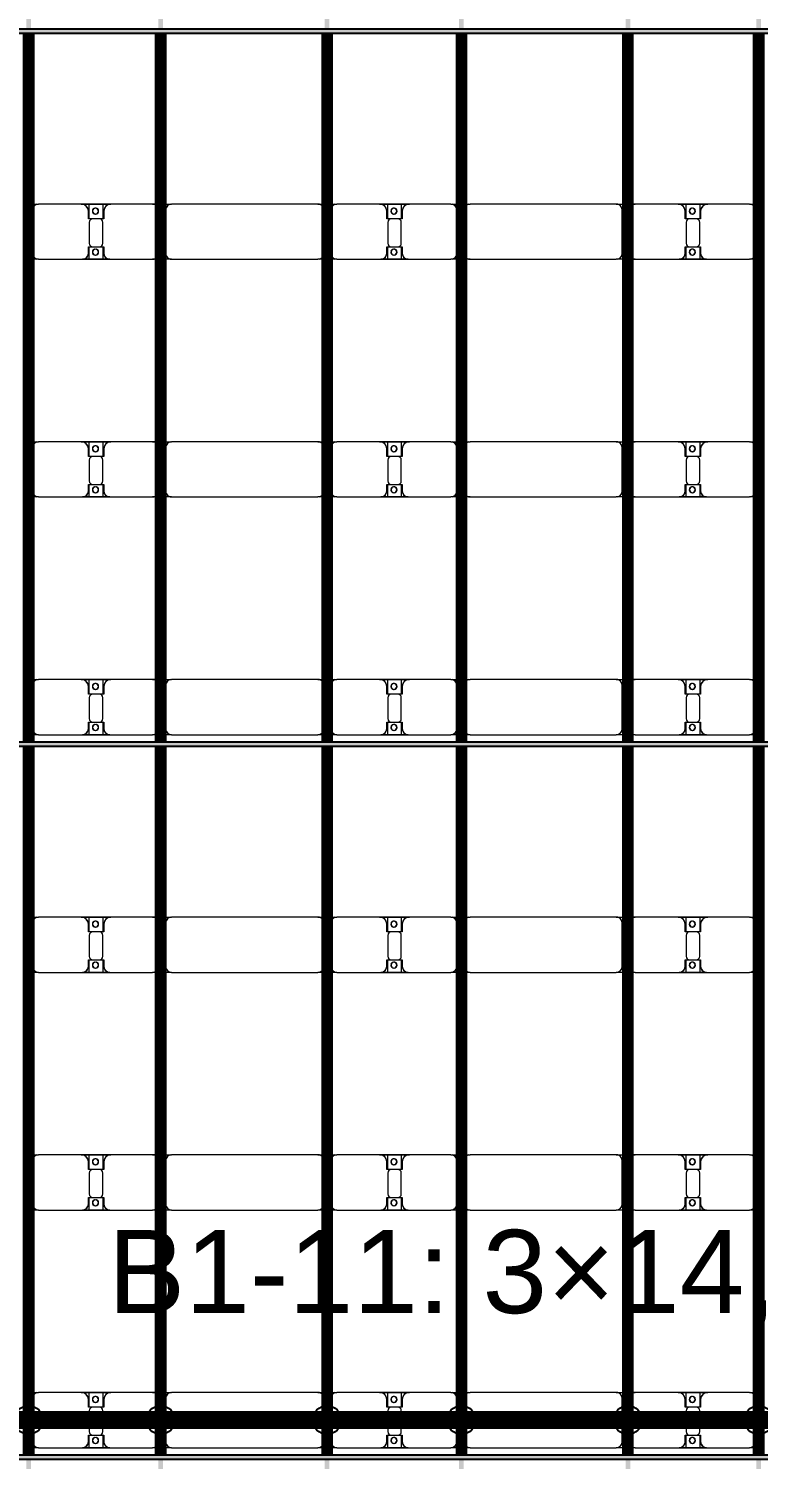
# Model space of a CAD drawing. Header units: millimetres. Extents: x -268744 to 115753, y -96240 to -10461.
# Drawn here: x -97705 to -91568, y -64647 to -52607 of the extents above; entities that cross this region are included whole.
import ezdxf

# ---------------------------------------------------------------- set-up
doc = ezdxf.new("R2010")
doc.units = ezdxf.units.MM
doc.layers.add('A-GENM', color=13, linetype='Continuous', lineweight=9)
doc.layers.add('S-BEAM', color=12, linetype='Continuous', lineweight=9)
doc.layers.add('GC-GHI CHU', color=2, linetype='Continuous')
doc.layers.add('GC-HOP 40x60 GIA CUONG', color=1, linetype='Continuous')
doc.styles.add('GC_VN', font='arial.ttf')

# ---------------------------------------------------------------- blocks, each defined once
blk = doc.blocks.new('Dầm C52 - Hộp 40x60-V24-KHUNG KẾT CẤU BÈ PIN 1')
at = {"layer": 'S-BEAM', "lineweight": 25}
blk.add_hatch(color=4, dxfattribs=at).paths.add_polyline_path([(-145811, -20), (145811, -20), (145811, 20), (-145811, 20)])
at = {"layer": 'S-BEAM', "color": 4, "lineweight": 25}
for p, q in [((-145811, 20), (145811, 20)), ((145811, -20), (-145811, -20))]:
    blk.add_line(p, q, dxfattribs=at)
blk = doc.blocks.new('Dầm C52 - Hộp 40x60-V25-KHUNG KẾT CẤU BÈ PIN 1')
at = {"layer": 'S-BEAM', "lineweight": 25}
blk.add_hatch(color=4, dxfattribs=at).paths.add_polyline_path([(-145426, -20), (145811, -20), (145811, 20), (-145811, 20), (-145811, -20)])
at = {"layer": 'S-BEAM', "color": 4, "lineweight": 25}
for p, q in [((-145811, 20), (145811, 20)), ((145811, -20), (-145811, -20))]:
    blk.add_line(p, q, dxfattribs=at)
blk = doc.blocks.new('Dai phao do pin - DẢI PHAO ĐỠ PIN-V58-KHUNG KẾT CẤU BÈ PIN 1')
at = {"layer": 'A-GENM', "color": 7}
for p, q in [((10748, 242), (10810, 242)), ((10748, 242), (10810, 242)), ((11170, 242), (10810, 242)), ((11170, 242), (11352, 242)), ((11352, 242), (11170, 242)), ((11238, 242), (11420, 242)), ((11238, 116), (11238, 242)), ((11420, 242), (11238, 242)), ((11352, 242), (11352, 116)), ((11770, 242), (11420, 242)), ((11770, 242), (11818, 242)), ((11770, 242), (11818, 242)), ((11858, 242), (11930, 242)), ((11858, 242), (11930, 242)), ((13160, 242), (11930, 242)), ((13160, 242), (13218, 242)), ((13160, 242), (13218, 242)), ((13258, 242), (13320, 242)), ((13258, 242), (13320, 242)), ((13680, 242), (13320, 242)), ((13680, 242), (13862, 242)), ((13862, 242), (13680, 242)), ((13748, 242), (13930, 242)), ((13748, 116), (13748, 242)), ((13930, 242), (13748, 242)), ((13862, 242), (13862, 116)), ((14280, 242), (13930, 242)), ((14280, 242), (14348, 242)), ((14280, 242), (14348, 242)), ((14388, 242), (14440, 242)), ((14388, 242), (14440, 242)), ((15670, 242), (14440, 242)), ((15670, 242), (15748, 242)), ((15670, 242), (15748, 242)), ((15788, 242), (15830, 242)), ((15788, 242), (15830, 242)), ((16190, 242), (15830, 242)), ((16190, 242), (16372, 242)), ((16372, 242), (16190, 242)), ((16258, 242), (16440, 242)), ((16258, 116), (16258, 242)), ((16440, 242), (16258, 242)), ((16372, 242), (16372, 116)), ((16790, 242), (16440, 242)), ((16790, 242), (16848, 242)), ((16790, 242), (16848, 242)), ((10760, 192), (10760, -173)), ((11230, 118), (11230, 182)), ((11360, 182), (11360, 118)), ((11880, 192), (11880, -173)), ((13210, -173), (13210, 192)), ((13270, 192), (13270, -173)), ((13740, 118), (13740, 182)), ((13870, 182), (13870, 118)), ((14330, -173), (14330, 192)), ((14390, 192), (14390, -173)), ((15720, -173), (15720, 192)), ((16250, 118), (16250, 182)), ((16380, 182), (16380, 118)), ((16840, -173), (16840, 192)), ((11322, 118), (11230, 118)), ((11238, 88), (11238, -88)), ((11360, 118), (11268, 118)), ((11352, -88), (11352, 88)), ((13832, 118), (13740, 118)), ((13748, 88), (13748, -88)), ((13870, 118), (13778, 118)), ((13862, -88), (13862, 88)), ((16342, 118), (16250, 118)), ((16258, 88), (16258, -88)), ((16380, 118), (16288, 118)), ((16372, -88), (16372, 88)), ((11230, -173), (11230, -118)), ((11230, -118), (11322, -118)), ((11238, -223), (11238, -116)), ((11268, -118), (11360, -118)), ((11352, -116), (11352, -223)), ((11360, -118), (11360, -173)), ((13740, -173), (13740, -118)), ((13740, -118), (13832, -118)), ((13748, -223), (13748, -116)), ((13778, -118), (13870, -118)), ((13862, -116), (13862, -223)), ((13870, -118), (13870, -173)), ((16250, -173), (16250, -118)), ((16250, -118), (16342, -118)), ((16258, -223), (16258, -116)), ((16288, -118), (16380, -118)), ((16372, -116), (16372, -223)), ((16380, -118), (16380, -173)), ((10810, -223), (10748, -223)), ((10810, -223), (10748, -223)), ((10810, -223), (11180, -223)), ((11352, -223), (11180, -223)), ((11180, -223), (11352, -223)), ((11410, -223), (11238, -223)), ((11238, -223), (11410, -223)), ((11410, -223), (11770, -223)), ((11818, -223), (11770, -223)), ((11818, -223), (11770, -223)), ((11930, -223), (11858, -223)), ((11930, -223), (11858, -223)), ((11930, -223), (13160, -223)), ((13218, -223), (13160, -223)), ((13218, -223), (13160, -223)), ((13320, -223), (13258, -223)), ((13320, -223), (13258, -223)), ((13320, -223), (13690, -223)), ((13862, -223), (13690, -223)), ((13690, -223), (13862, -223)), ((13920, -223), (13748, -223)), ((13748, -223), (13920, -223)), ((13920, -223), (14280, -223)), ((14348, -223), (14280, -223)), ((14348, -223), (14280, -223)), ((14440, -223), (14388, -223)), ((14440, -223), (14388, -223)), ((14440, -223), (15670, -223)), ((15748, -223), (15670, -223)), ((15748, -223), (15670, -223)), ((15830, -223), (15788, -223)), ((15830, -223), (15788, -223)), ((15830, -223), (16200, -223)), ((16372, -223), (16200, -223)), ((16200, -223), (16372, -223)), ((16430, -223), (16258, -223)), ((16258, -223), (16430, -223)), ((16430, -223), (16790, -223)), ((16848, -223), (16790, -223)), ((16848, -223), (16790, -223))]:
    blk.add_line(p, q, dxfattribs=at)
for centre, radius, start, end in [((10810, 192), 50, 90, 180), ((11170, 182), 60, 360, 90), ((11420, 182), 60, 90, 180), ((11770, 192), 50, 30, 90), ((11930, 192), 50, 90, 180), ((13160, 192), 50, 360, 90), ((13160, 192), 50, 60, 90), ((13320, 192), 50, 90, 180), ((13680, 182), 60, 360, 90), ((13930, 182), 60, 90, 180), ((14280, 192), 50, 360, 90), ((14440, 192), 50, 90, 180), ((15670, 192), 50, 360, 90), ((15670, 192), 50, 60, 90), ((15830, 192), 50, 90, 150), ((16190, 182), 60, 0, 90), ((16440, 182), 60, 90, 180), ((16790, 192), 50, 0, 90), ((10810, 192), 50, 105, 180), ((11170, 182), 60, 360, 60), ((11289, 183), 25, 360, 180), ((11289, 183), 25, 360, 165), ((11289, 183), 25, 180, 0), ((11291, 183), 25, 360, 180), ((11291, 183), 25, 90, 180), ((11291, 183), 25, 180, 0), ((11291, 183), 25, 180, 300), ((11289, 183), 25, 210, 0), ((11291, 183), 25, 15, 75), ((11291, 183), 25, 330, 345), ((11420, 182), 60, 120, 180), ((11770, 192), 50, 30, 75), ((11930, 192), 50, 150, 180), ((11930, 192), 50, 105, 135), ((13160, 192), 50, 15, 30), ((13320, 192), 50, 105, 180), ((13680, 182), 60, 360, 60), ((13799, 183), 25, 0, 180), ((13799, 183), 25, 360, 165), ((13799, 183), 25, 180, 0), ((13801, 183), 25, 0, 180), ((13801, 183), 25, 90, 180), ((13801, 183), 25, 180, 0), ((13801, 183), 25, 180, 300), ((13799, 183), 25, 210, 360), ((13801, 183), 25, 15, 75), ((13801, 183), 25, 330, 345), ((13930, 182), 60, 120, 180), ((14280, 192), 50, 360, 75), ((14440, 192), 50, 150, 180), ((14440, 192), 50, 105, 135), ((15670, 192), 50, 15, 30), ((15830, 192), 50, 105, 150), ((16190, 182), 60, 0, 60), ((16309, 183), 25, 0, 180), ((16309, 183), 25, 360, 165), ((16309, 183), 25, 180, 0), ((16311, 183), 25, 0, 180), ((16311, 183), 25, 90, 180), ((16311, 183), 25, 180, 360), ((16311, 183), 25, 180, 300), ((16309, 183), 25, 210, 0), ((16311, 183), 25, 15, 75), ((16311, 183), 25, 330, 345), ((16440, 182), 60, 120, 180), ((16790, 192), 50, 0, 75), ((11268, 88), 30, 90, 180), ((11322, 88), 30, 0, 90), ((13778, 88), 30, 90, 180), ((13832, 88), 30, 360, 90), ((16288, 88), 30, 90, 180), ((16342, 88), 30, 0, 90), ((11268, -88), 30, 180, 270), ((11322, -88), 30, 270, 0), ((13778, -88), 30, 180, 270), ((13832, -88), 30, 270, 0), ((16288, -88), 30, 180, 270), ((16342, -88), 30, 270, 0), ((10810, -173), 50, 180, 270), ((10810, -173), 50, 180, 255), ((11180, -173), 50, 270, 0), ((11180, -173), 50, 285, 0), ((11289, -162), 25, 0, 180), ((11289, -162), 25, 105, 165), ((11289, -162), 25, 180, 0), ((11289, -162), 25, 195, 0), ((11291, -162), 25, 0, 180), ((11291, -162), 25, 105, 180), ((11291, -162), 25, 180, 0), ((11291, -162), 25, 180, 270), ((11289, -162), 25, 360, 75), ((11291, -162), 25, 15, 75), ((11291, -162), 25, 285, 345), ((11410, -173), 50, 180, 270), ((11410, -173), 50, 180, 255), ((11770, -173), 50, 270, 330), ((11770, -173), 50, 285, 330), ((11930, -173), 50, 180, 270), ((11930, -173), 50, 180, 210), ((11930, -173), 50, 240, 270), ((13160, -173), 50, 270, 0), ((13160, -173), 50, 285, 300), ((13160, -173), 50, 330, 0), ((13320, -173), 50, 180, 270), ((13320, -173), 50, 180, 255), ((13690, -173), 50, 270, 360), ((13690, -173), 50, 285, 360), ((13799, -162), 25, 0, 180), ((13799, -162), 25, 105, 165), ((13799, -162), 25, 180, 0), ((13799, -162), 25, 195, 0), ((13801, -162), 25, 0, 180), ((13801, -162), 25, 105, 180), ((13801, -162), 25, 180, 0), ((13801, -162), 25, 180, 270), ((13799, -162), 25, 0, 75), ((13801, -162), 25, 15, 75), ((13801, -162), 25, 285, 345), ((13920, -173), 50, 180, 270), ((13920, -173), 50, 180, 255), ((14280, -173), 50, 270, 0), ((14280, -173), 50, 285, 0), ((14440, -173), 50, 180, 270), ((14440, -173), 50, 180, 210), ((14440, -173), 50, 240, 270), ((15670, -173), 50, 270, 0), ((15670, -173), 50, 285, 300), ((15670, -173), 50, 330, 0), ((15830, -173), 50, 210, 270), ((15830, -173), 50, 210, 255), ((16200, -173), 50, 270, 360), ((16200, -173), 50, 285, 360), ((16309, -162), 25, 360, 180), ((16309, -162), 25, 105, 165), ((16309, -162), 25, 180, 360), ((16309, -162), 25, 195, 360), ((16311, -162), 25, 0, 180), ((16311, -162), 25, 105, 180), ((16311, -162), 25, 180, 0), ((16311, -162), 25, 180, 270), ((16309, -162), 25, 0, 75), ((16311, -162), 25, 15, 75), ((16311, -162), 25, 285, 345), ((16430, -173), 50, 180, 270), ((16430, -173), 50, 180, 255), ((16790, -173), 50, 270, 360), ((16790, -173), 50, 285, 360)]:
    blk.add_arc(centre, radius, start, end, dxfattribs=at)
blk = doc.blocks.new('Dai phao do pin - DẢI PHAO ĐỠ PIN-V59-KHUNG KẾT CẤU BÈ PIN 1')
at = {"layer": 'A-GENM', "color": 7}
for p, q in [((10748, 242), (10810, 242)), ((10748, 242), (10810, 242)), ((11170, 242), (10810, 242)), ((11170, 242), (11352, 242)), ((11352, 242), (11170, 242)), ((11238, 242), (11420, 242)), ((11238, 116), (11238, 242)), ((11420, 242), (11238, 242)), ((11352, 242), (11352, 116)), ((11770, 242), (11420, 242)), ((11770, 242), (11818, 242)), ((11770, 242), (11818, 242)), ((11858, 242), (11930, 242)), ((11858, 242), (11930, 242)), ((13160, 242), (11930, 242)), ((13160, 242), (13218, 242)), ((13160, 242), (13218, 242)), ((13258, 242), (13320, 242)), ((13258, 242), (13320, 242)), ((13680, 242), (13320, 242)), ((13680, 242), (13862, 242)), ((13862, 242), (13680, 242)), ((13748, 242), (13930, 242)), ((13748, 116), (13748, 242)), ((13930, 242), (13748, 242)), ((13862, 242), (13862, 116)), ((14280, 242), (13930, 242)), ((14280, 242), (14348, 242)), ((14280, 242), (14348, 242)), ((14388, 242), (14440, 242)), ((14388, 242), (14440, 242)), ((15670, 242), (14440, 242)), ((15670, 242), (15748, 242)), ((15670, 242), (15748, 242)), ((15788, 242), (15830, 242)), ((15788, 242), (15830, 242)), ((16190, 242), (15830, 242)), ((16190, 242), (16372, 242)), ((16372, 242), (16190, 242)), ((16258, 242), (16440, 242)), ((16258, 116), (16258, 242)), ((16440, 242), (16258, 242)), ((16372, 242), (16372, 116)), ((16790, 242), (16440, 242)), ((16790, 242), (16848, 242)), ((16790, 242), (16848, 242)), ((10760, 192), (10760, -173)), ((11230, 118), (11230, 182)), ((11360, 182), (11360, 118)), ((11880, 192), (11880, -173)), ((13210, -173), (13210, 192)), ((13270, 192), (13270, -173)), ((13740, 118), (13740, 182)), ((13870, 182), (13870, 118)), ((14330, -173), (14330, 192)), ((14390, 192), (14390, -173)), ((15720, -173), (15720, 192)), ((16250, 118), (16250, 182)), ((16380, 182), (16380, 118)), ((16840, -173), (16840, 192)), ((11322, 118), (11230, 118)), ((11238, 88), (11238, -88)), ((11360, 118), (11268, 118)), ((11352, -88), (11352, 88)), ((13832, 118), (13740, 118)), ((13748, 88), (13748, -88)), ((13870, 118), (13778, 118)), ((13862, -88), (13862, 88)), ((16342, 118), (16250, 118)), ((16258, 88), (16258, -88)), ((16380, 118), (16288, 118)), ((16372, -88), (16372, 88)), ((11230, -173), (11230, -118)), ((11230, -118), (11322, -118)), ((11238, -223), (11238, -116)), ((11268, -118), (11360, -118)), ((11352, -116), (11352, -223)), ((11360, -118), (11360, -173)), ((13740, -173), (13740, -118)), ((13740, -118), (13832, -118)), ((13748, -223), (13748, -116)), ((13778, -118), (13870, -118)), ((13862, -116), (13862, -223)), ((13870, -118), (13870, -173)), ((16250, -173), (16250, -118)), ((16250, -118), (16342, -118)), ((16258, -223), (16258, -116)), ((16288, -118), (16380, -118)), ((16372, -116), (16372, -223)), ((16380, -118), (16380, -173)), ((10810, -223), (10748, -223)), ((10810, -223), (10748, -223)), ((10810, -223), (11180, -223)), ((11352, -223), (11180, -223)), ((11180, -223), (11352, -223)), ((11410, -223), (11238, -223)), ((11238, -223), (11410, -223)), ((11410, -223), (11770, -223)), ((11818, -223), (11770, -223)), ((11818, -223), (11770, -223)), ((11930, -223), (11858, -223)), ((11930, -223), (11858, -223)), ((11930, -223), (13160, -223)), ((13218, -223), (13160, -223)), ((13218, -223), (13160, -223)), ((13320, -223), (13258, -223)), ((13320, -223), (13258, -223)), ((13320, -223), (13690, -223)), ((13862, -223), (13690, -223)), ((13690, -223), (13862, -223)), ((13920, -223), (13748, -223)), ((13748, -223), (13920, -223)), ((13920, -223), (14280, -223)), ((14348, -223), (14280, -223)), ((14348, -223), (14280, -223)), ((14440, -223), (14388, -223)), ((14440, -223), (14388, -223)), ((14440, -223), (15670, -223)), ((15748, -223), (15670, -223)), ((15748, -223), (15670, -223)), ((15830, -223), (15788, -223)), ((15830, -223), (15788, -223)), ((15830, -223), (16200, -223)), ((16372, -223), (16200, -223)), ((16200, -223), (16372, -223)), ((16430, -223), (16258, -223)), ((16258, -223), (16430, -223)), ((16430, -223), (16790, -223)), ((16848, -223), (16790, -223)), ((16848, -223), (16790, -223))]:
    blk.add_line(p, q, dxfattribs=at)
for centre, radius, start, end in [((10810, 192), 50, 90, 180), ((11170, 182), 60, 360, 90), ((11420, 182), 60, 90, 180), ((11770, 192), 50, 30, 90), ((11930, 192), 50, 90, 180), ((13160, 192), 50, 360, 90), ((13160, 192), 50, 60, 90), ((13320, 192), 50, 90, 180), ((13680, 182), 60, 360, 90), ((13930, 182), 60, 90, 180), ((14280, 192), 50, 360, 90), ((14440, 192), 50, 90, 180), ((15670, 192), 50, 360, 90), ((15670, 192), 50, 60, 90), ((15830, 192), 50, 90, 150), ((16190, 182), 60, 0, 90), ((16440, 182), 60, 90, 180), ((16790, 192), 50, 0, 90), ((10810, 192), 50, 105, 180), ((11170, 182), 60, 360, 60), ((11289, 183), 25, 360, 180), ((11289, 183), 25, 360, 165), ((11289, 183), 25, 180, 0), ((11291, 183), 25, 360, 180), ((11291, 183), 25, 90, 180), ((11291, 183), 25, 180, 0), ((11291, 183), 25, 180, 300), ((11289, 183), 25, 210, 0), ((11291, 183), 25, 15, 75), ((11291, 183), 25, 330, 345), ((11420, 182), 60, 120, 180), ((11770, 192), 50, 30, 75), ((11930, 192), 50, 150, 180), ((11930, 192), 50, 105, 135), ((13160, 192), 50, 15, 30), ((13320, 192), 50, 105, 180), ((13680, 182), 60, 360, 60), ((13799, 183), 25, 0, 180), ((13799, 183), 25, 360, 165), ((13799, 183), 25, 180, 0), ((13801, 183), 25, 0, 180), ((13801, 183), 25, 90, 180), ((13801, 183), 25, 180, 0), ((13801, 183), 25, 180, 300), ((13799, 183), 25, 210, 360), ((13801, 183), 25, 15, 75), ((13801, 183), 25, 330, 345), ((13930, 182), 60, 120, 180), ((14280, 192), 50, 360, 75), ((14440, 192), 50, 150, 180), ((14440, 192), 50, 105, 135), ((15670, 192), 50, 15, 30), ((15830, 192), 50, 105, 150), ((16190, 182), 60, 0, 60), ((16309, 183), 25, 0, 180), ((16309, 183), 25, 360, 165), ((16309, 183), 25, 180, 0), ((16311, 183), 25, 0, 180), ((16311, 183), 25, 90, 180), ((16311, 183), 25, 180, 360), ((16311, 183), 25, 180, 300), ((16309, 183), 25, 210, 0), ((16311, 183), 25, 15, 75), ((16311, 183), 25, 330, 345), ((16440, 182), 60, 120, 180), ((16790, 192), 50, 0, 75), ((11268, 88), 30, 90, 180), ((11322, 88), 30, 0, 90), ((13778, 88), 30, 90, 180), ((13832, 88), 30, 360, 90), ((16288, 88), 30, 90, 180), ((16342, 88), 30, 0, 90), ((11268, -88), 30, 180, 270), ((11322, -88), 30, 270, 0), ((13778, -88), 30, 180, 270), ((13832, -88), 30, 270, 0), ((16288, -88), 30, 180, 270), ((16342, -88), 30, 270, 0), ((10810, -173), 50, 180, 270), ((10810, -173), 50, 180, 255), ((11180, -173), 50, 270, 0), ((11180, -173), 50, 285, 0), ((11289, -162), 25, 0, 180), ((11289, -162), 25, 105, 165), ((11289, -162), 25, 180, 0), ((11289, -162), 25, 195.7285, 0), ((11291, -162), 25, 0, 180), ((11291, -162), 25, 105, 180), ((11291, -162), 25, 180, 0), ((11291, -162), 25, 180, 270), ((11289, -162), 25, 360, 75), ((11291, -162), 25, 15, 75), ((11291, -162), 25, 285, 345), ((11410, -173), 50, 180, 270), ((11410, -173), 50, 180, 255), ((11770, -173), 50, 270, 330), ((11770, -173), 50, 285, 330), ((11930, -173), 50, 180, 270), ((11930, -173), 50, 180, 210), ((11930, -173), 50, 240, 270), ((13160, -173), 50, 270, 0), ((13160, -173), 50, 285, 300), ((13160, -173), 50, 330, 0), ((13320, -173), 50, 180, 270), ((13320, -173), 50, 180, 255), ((13690, -173), 50, 270, 360), ((13690, -173), 50, 285, 360), ((13799, -162), 25, 0, 180), ((13799, -162), 25, 105, 165), ((13799, -162), 25, 180, 0), ((13799, -162), 25, 195.7285, 0), ((13801, -162), 25, 0, 180), ((13801, -162), 25, 105, 180), ((13801, -162), 25, 180, 0), ((13801, -162), 25, 180, 270), ((13799, -162), 25, 0, 75), ((13801, -162), 25, 15, 75), ((13801, -162), 25, 285, 345), ((13920, -173), 50, 180, 270), ((13920, -173), 50, 180, 255), ((14280, -173), 50, 270, 0), ((14280, -173), 50, 285, 0), ((14440, -173), 50, 180, 270), ((14440, -173), 50, 180, 210), ((14440, -173), 50, 240, 270), ((15670, -173), 50, 270, 0), ((15670, -173), 50, 285, 300), ((15670, -173), 50, 330, 0), ((15830, -173), 50, 210, 270), ((15830, -173), 50, 210, 255), ((16200, -173), 50, 270, 360), ((16200, -173), 50, 285, 360), ((16309, -162), 25, 360, 180), ((16309, -162), 25, 105, 165), ((16309, -162), 25, 180, 360), ((16309, -162), 25, 195.7285, 360), ((16311, -162), 25, 0, 180), ((16311, -162), 25, 105, 180), ((16311, -162), 25, 180, 0), ((16311, -162), 25, 180, 270), ((16309, -162), 25, 0, 75), ((16311, -162), 25, 15, 75), ((16311, -162), 25, 285, 345), ((16430, -173), 50, 180, 270), ((16430, -173), 50, 180, 255), ((16790, -173), 50, 270, 360), ((16790, -173), 50, 285, 360)]:
    blk.add_arc(centre, radius, start, end, dxfattribs=at)
blk = doc.blocks.new('Dai phao do pin - DẢI PHAO ĐỠ PIN-V60-KHUNG KẾT CẤU BÈ PIN 1')
at = {"layer": 'A-GENM', "color": 7}
for p, q in [((10748, 242), (10810, 242)), ((10748, 242), (10810, 242)), ((11170, 242), (10810, 242)), ((11170, 242), (11352, 242)), ((11352, 242), (11170, 242)), ((11238, 242), (11420, 242)), ((11238, 116), (11238, 242)), ((11420, 242), (11238, 242)), ((11352, 242), (11352, 116)), ((11770, 242), (11420, 242)), ((11770, 242), (11818, 242)), ((11770, 242), (11818, 242)), ((11858, 242), (11930, 242)), ((11858, 242), (11930, 242)), ((13160, 242), (11930, 242)), ((13160, 242), (13218, 242)), ((13160, 242), (13218, 242)), ((13258, 242), (13320, 242)), ((13258, 242), (13320, 242)), ((13680, 242), (13320, 242)), ((13680, 242), (13862, 242)), ((13862, 242), (13680, 242)), ((13748, 242), (13930, 242)), ((13748, 116), (13748, 242)), ((13930, 242), (13748, 242)), ((13862, 242), (13862, 116)), ((14280, 242), (13930, 242)), ((14280, 242), (14348, 242)), ((14280, 242), (14348, 242)), ((14388, 242), (14440, 242)), ((14388, 242), (14440, 242)), ((15670, 242), (14440, 242)), ((15670, 242), (15748, 242)), ((15670, 242), (15748, 242)), ((15788, 242), (15830, 242)), ((15788, 242), (15830, 242)), ((16190, 242), (15830, 242)), ((16190, 242), (16372, 242)), ((16372, 242), (16190, 242)), ((16258, 242), (16440, 242)), ((16258, 116), (16258, 242)), ((16440, 242), (16258, 242)), ((16372, 242), (16372, 116)), ((16790, 242), (16440, 242)), ((16790, 242), (16848, 242)), ((16790, 242), (16848, 242)), ((10760, 192), (10760, -173)), ((11230, 118), (11230, 182)), ((11360, 182), (11360, 118)), ((11880, 192), (11880, -173)), ((13210, -173), (13210, 192)), ((13270, 192), (13270, -173)), ((13740, 118), (13740, 182)), ((13870, 182), (13870, 118)), ((14330, -173), (14330, 192)), ((14390, 192), (14390, -173)), ((15720, -173), (15720, 192)), ((16250, 118), (16250, 182)), ((16380, 182), (16380, 118)), ((16840, -173), (16840, 192)), ((11322, 118), (11230, 118)), ((11238, 88), (11238, -88)), ((11360, 118), (11268, 118)), ((11352, -88), (11352, 88)), ((13832, 118), (13740, 118)), ((13748, 88), (13748, -88)), ((13870, 118), (13778, 118)), ((13862, -88), (13862, 88)), ((16342, 118), (16250, 118)), ((16258, 88), (16258, -88)), ((16380, 118), (16288, 118)), ((16372, -88), (16372, 88)), ((11230, -173), (11230, -118)), ((11230, -118), (11322, -118)), ((11238, -223), (11238, -116)), ((11268, -118), (11360, -118)), ((11352, -116), (11352, -223)), ((11360, -118), (11360, -173)), ((13740, -173), (13740, -118)), ((13740, -118), (13832, -118)), ((13748, -223), (13748, -116)), ((13778, -118), (13870, -118)), ((13862, -116), (13862, -223)), ((13870, -118), (13870, -173)), ((16250, -173), (16250, -118)), ((16250, -118), (16342, -118)), ((16258, -223), (16258, -116)), ((16288, -118), (16380, -118)), ((16372, -116), (16372, -223)), ((16380, -118), (16380, -173)), ((10810, -223), (10748, -223)), ((10810, -223), (10748, -223)), ((10810, -223), (11180, -223)), ((11352, -223), (11180, -223)), ((11180, -223), (11352, -223)), ((11410, -223), (11238, -223)), ((11238, -223), (11410, -223)), ((11410, -223), (11770, -223)), ((11818, -223), (11770, -223)), ((11818, -223), (11770, -223)), ((11930, -223), (11858, -223)), ((11930, -223), (11858, -223)), ((11930, -223), (13160, -223)), ((13218, -223), (13160, -223)), ((13218, -223), (13160, -223)), ((13320, -223), (13258, -223)), ((13320, -223), (13258, -223)), ((13320, -223), (13690, -223)), ((13862, -223), (13690, -223)), ((13690, -223), (13862, -223)), ((13920, -223), (13748, -223)), ((13748, -223), (13920, -223)), ((13920, -223), (14280, -223)), ((14348, -223), (14280, -223)), ((14348, -223), (14280, -223)), ((14440, -223), (14388, -223)), ((14440, -223), (14388, -223)), ((14440, -223), (15670, -223)), ((15748, -223), (15670, -223)), ((15748, -223), (15670, -223)), ((15830, -223), (15788, -223)), ((15830, -223), (15788, -223)), ((15830, -223), (16200, -223)), ((16372, -223), (16200, -223)), ((16200, -223), (16372, -223)), ((16430, -223), (16258, -223)), ((16258, -223), (16430, -223)), ((16430, -223), (16790, -223)), ((16848, -223), (16790, -223)), ((16848, -223), (16790, -223))]:
    blk.add_line(p, q, dxfattribs=at)
for centre, radius, start, end in [((10810, 192), 50, 90, 180), ((11170, 182), 60, 360, 90), ((11420, 182), 60, 90, 180), ((11770, 192), 50, 30, 90), ((11930, 192), 50, 90, 180), ((13160, 192), 50, 360, 90), ((13160, 192), 50, 60, 90), ((13320, 192), 50, 90, 180), ((13680, 182), 60, 360, 90), ((13930, 182), 60, 90, 180), ((14280, 192), 50, 360, 90), ((14440, 192), 50, 90, 180), ((15670, 192), 50, 360, 90), ((15670, 192), 50, 60, 90), ((15830, 192), 50, 90, 150), ((16190, 182), 60, 0, 90), ((16440, 182), 60, 90, 180), ((16790, 192), 50, 0, 90), ((10810, 192), 50, 105, 180), ((11170, 182), 60, 360, 60), ((11289, 183), 25, 360, 180), ((11289, 183), 25, 360, 165), ((11289, 183), 25, 180, 0), ((11291, 183), 25, 360, 180), ((11291, 183), 25, 90, 180), ((11291, 183), 25, 180, 0), ((11291, 183), 25, 180, 300), ((11289, 183), 25, 210, 0), ((11291, 183), 25, 15, 75), ((11291, 183), 25, 330, 345), ((11420, 182), 60, 120, 180), ((11770, 192), 50, 30, 75), ((11930, 192), 50, 150, 180), ((11930, 192), 50, 105, 135), ((13160, 192), 50, 15, 30), ((13320, 192), 50, 105, 180), ((13680, 182), 60, 360, 60), ((13799, 183), 25, 0, 180), ((13799, 183), 25, 360, 165), ((13799, 183), 25, 180, 0), ((13801, 183), 25, 0, 180), ((13801, 183), 25, 90, 180), ((13801, 183), 25, 180, 0), ((13801, 183), 25, 180, 300), ((13799, 183), 25, 210, 360), ((13801, 183), 25, 15, 75), ((13801, 183), 25, 330, 345), ((13930, 182), 60, 120, 180), ((14280, 192), 50, 360, 75), ((14440, 192), 50, 150, 180), ((14440, 192), 50, 105, 135), ((15670, 192), 50, 15, 30), ((15830, 192), 50, 105, 150), ((16190, 182), 60, 0, 60), ((16309, 183), 25, 0, 180), ((16309, 183), 25, 360, 165), ((16309, 183), 25, 180, 0), ((16311, 183), 25, 0, 180), ((16311, 183), 25, 90, 180), ((16311, 183), 25, 180, 360), ((16311, 183), 25, 180, 300), ((16309, 183), 25, 210, 0), ((16311, 183), 25, 15, 75), ((16311, 183), 25, 330, 345), ((16440, 182), 60, 120, 180), ((16790, 192), 50, 0, 75), ((11268, 88), 30, 90, 180), ((11322, 88), 30, 0, 90), ((13778, 88), 30, 90, 180), ((13832, 88), 30, 360, 90), ((16288, 88), 30, 90, 180), ((16342, 88), 30, 0, 90), ((11268, -88), 30, 180, 270), ((11322, -88), 30, 270, 0), ((13778, -88), 30, 180, 270), ((13832, -88), 30, 270, 0), ((16288, -88), 30, 180, 270), ((16342, -88), 30, 270, 0), ((10810, -173), 50, 180, 270), ((10810, -173), 50, 180, 255), ((11180, -173), 50, 270, 0), ((11180, -173), 50, 285, 0), ((11289, -162), 25, 0, 180), ((11289, -162), 25, 105, 165), ((11289, -162), 25, 180, 0), ((11289, -162), 25, 195, 0), ((11291, -162), 25, 0, 180), ((11291, -162), 25, 105, 180), ((11291, -162), 25, 180, 0), ((11291, -162), 25, 180, 270), ((11289, -162), 25, 360, 75), ((11291, -162), 25, 15, 75), ((11291, -162), 25, 285, 345), ((11410, -173), 50, 180, 270), ((11410, -173), 50, 180, 255), ((11770, -173), 50, 270, 330), ((11770, -173), 50, 285, 330), ((11930, -173), 50, 180, 270), ((11930, -173), 50, 180, 210), ((11930, -173), 50, 240, 270), ((13160, -173), 50, 270, 0), ((13160, -173), 50, 285, 300), ((13160, -173), 50, 330, 0), ((13320, -173), 50, 180, 270), ((13320, -173), 50, 180, 255), ((13690, -173), 50, 270, 360), ((13690, -173), 50, 285, 360), ((13799, -162), 25, 0, 180), ((13799, -162), 25, 105, 165), ((13799, -162), 25, 180, 0), ((13799, -162), 25, 195, 0), ((13801, -162), 25, 0, 180), ((13801, -162), 25, 105, 180), ((13801, -162), 25, 180, 0), ((13801, -162), 25, 180, 270), ((13799, -162), 25, 0, 75), ((13801, -162), 25, 15, 75), ((13801, -162), 25, 285, 345), ((13920, -173), 50, 180, 270), ((13920, -173), 50, 180, 255), ((14280, -173), 50, 270, 0), ((14280, -173), 50, 285, 0), ((14440, -173), 50, 180, 270), ((14440, -173), 50, 180, 210), ((14440, -173), 50, 240, 270), ((15670, -173), 50, 270, 0), ((15670, -173), 50, 285, 300), ((15670, -173), 50, 330, 0), ((15830, -173), 50, 210, 270), ((15830, -173), 50, 210, 255), ((16200, -173), 50, 270, 360), ((16200, -173), 50, 285, 360), ((16309, -162), 25, 360, 180), ((16309, -162), 25, 105, 165), ((16309, -162), 25, 180, 360), ((16309, -162), 25, 195, 360), ((16311, -162), 25, 0, 180), ((16311, -162), 25, 105, 180), ((16311, -162), 25, 180, 0), ((16311, -162), 25, 180, 270), ((16309, -162), 25, 0, 75), ((16311, -162), 25, 15, 75), ((16311, -162), 25, 285, 345), ((16430, -173), 50, 180, 270), ((16430, -173), 50, 180, 255), ((16790, -173), 50, 270, 360), ((16790, -173), 50, 285, 360)]:
    blk.add_arc(centre, radius, start, end, dxfattribs=at)
blk = doc.blocks.new('Dai phao do pin - DẢI PHAO ĐỠ PIN-V61-KHUNG KẾT CẤU BÈ PIN 1')
at = {"layer": 'A-GENM', "color": 7}
for p, q in [((10748, 242), (10810, 242)), ((10748, 242), (10810, 242)), ((11170, 242), (10810, 242)), ((11170, 242), (11352, 242)), ((11352, 242), (11170, 242)), ((11238, 242), (11420, 242)), ((11238, 116), (11238, 242)), ((11420, 242), (11238, 242)), ((11352, 242), (11352, 116)), ((11770, 242), (11420, 242)), ((11770, 242), (11818, 242)), ((11770, 242), (11818, 242)), ((11858, 242), (11930, 242)), ((11858, 242), (11930, 242)), ((13160, 242), (11930, 242)), ((13160, 242), (13218, 242)), ((13160, 242), (13218, 242)), ((13258, 242), (13320, 242)), ((13258, 242), (13320, 242)), ((13680, 242), (13320, 242)), ((13680, 242), (13862, 242)), ((13862, 242), (13680, 242)), ((13748, 242), (13930, 242)), ((13748, 116), (13748, 242)), ((13930, 242), (13748, 242)), ((13862, 242), (13862, 116)), ((14280, 242), (13930, 242)), ((14280, 242), (14348, 242)), ((14280, 242), (14348, 242)), ((14388, 242), (14440, 242)), ((14388, 242), (14440, 242)), ((15670, 242), (14440, 242)), ((15670, 242), (15748, 242)), ((15670, 242), (15748, 242)), ((15788, 242), (15830, 242)), ((15788, 242), (15830, 242)), ((16190, 242), (15830, 242)), ((16190, 242), (16372, 242)), ((16372, 242), (16190, 242)), ((16258, 242), (16440, 242)), ((16258, 116), (16258, 242)), ((16440, 242), (16258, 242)), ((16372, 242), (16372, 116)), ((16790, 242), (16440, 242)), ((16790, 242), (16848, 242)), ((16790, 242), (16848, 242)), ((10760, 192), (10760, -173)), ((11230, 118), (11230, 182)), ((11360, 182), (11360, 118)), ((11880, 192), (11880, -173)), ((13210, -173), (13210, 192)), ((13270, 192), (13270, -173)), ((13740, 118), (13740, 182)), ((13870, 182), (13870, 118)), ((14330, -173), (14330, 192)), ((14390, 192), (14390, -173)), ((15720, -173), (15720, 192)), ((16250, 118), (16250, 182)), ((16380, 182), (16380, 118)), ((16840, -173), (16840, 192)), ((11322, 118), (11230, 118)), ((11238, 88), (11238, -88)), ((11360, 118), (11268, 118)), ((11352, -88), (11352, 88)), ((13832, 118), (13740, 118)), ((13748, 88), (13748, -88)), ((13870, 118), (13778, 118)), ((13862, -88), (13862, 88)), ((16342, 118), (16250, 118)), ((16258, 88), (16258, -88)), ((16380, 118), (16288, 118)), ((16372, -88), (16372, 88)), ((11230, -173), (11230, -118)), ((11230, -118), (11322, -118)), ((11238, -223), (11238, -116)), ((11268, -118), (11360, -118)), ((11352, -116), (11352, -223)), ((11360, -118), (11360, -173)), ((13740, -173), (13740, -118)), ((13740, -118), (13832, -118)), ((13748, -223), (13748, -116)), ((13778, -118), (13870, -118)), ((13862, -116), (13862, -223)), ((13870, -118), (13870, -173)), ((16250, -173), (16250, -118)), ((16250, -118), (16342, -118)), ((16258, -223), (16258, -116)), ((16288, -118), (16380, -118)), ((16372, -116), (16372, -223)), ((16380, -118), (16380, -173)), ((10810, -223), (10748, -223)), ((10810, -223), (10748, -223)), ((10810, -223), (11180, -223)), ((11352, -223), (11180, -223)), ((11180, -223), (11352, -223)), ((11410, -223), (11238, -223)), ((11238, -223), (11410, -223)), ((11410, -223), (11770, -223)), ((11818, -223), (11770, -223)), ((11818, -223), (11770, -223)), ((11930, -223), (11858, -223)), ((11930, -223), (11858, -223)), ((11930, -223), (13160, -223)), ((13218, -223), (13160, -223)), ((13218, -223), (13160, -223)), ((13320, -223), (13258, -223)), ((13320, -223), (13258, -223)), ((13320, -223), (13690, -223)), ((13862, -223), (13690, -223)), ((13690, -223), (13862, -223)), ((13920, -223), (13748, -223)), ((13748, -223), (13920, -223)), ((13920, -223), (14280, -223)), ((14348, -223), (14280, -223)), ((14348, -223), (14280, -223)), ((14440, -223), (14388, -223)), ((14440, -223), (14388, -223)), ((14440, -223), (15670, -223)), ((15748, -223), (15670, -223)), ((15748, -223), (15670, -223)), ((15830, -223), (15788, -223)), ((15830, -223), (15788, -223)), ((15830, -223), (16200, -223)), ((16372, -223), (16200, -223)), ((16200, -223), (16372, -223)), ((16430, -223), (16258, -223)), ((16258, -223), (16430, -223)), ((16430, -223), (16790, -223)), ((16848, -223), (16790, -223)), ((16848, -223), (16790, -223))]:
    blk.add_line(p, q, dxfattribs=at)
for centre, radius, start, end in [((10810, 192), 50, 90, 180), ((11170, 182), 60, 360, 90), ((11420, 182), 60, 90, 180), ((11770, 192), 50, 30, 90), ((11930, 192), 50, 90, 180), ((13160, 192), 50, 360, 90), ((13160, 192), 50, 60, 90), ((13320, 192), 50, 90, 180), ((13680, 182), 60, 360, 90), ((13930, 182), 60, 90, 180), ((14280, 192), 50, 360, 90), ((14440, 192), 50, 90, 180), ((15670, 192), 50, 360, 90), ((15670, 192), 50, 60, 90), ((15830, 192), 50, 90, 150), ((16190, 182), 60, 0, 90), ((16440, 182), 60, 90, 180), ((16790, 192), 50, 0, 90), ((10810, 192), 50, 105, 180), ((11170, 182), 60, 360, 60), ((11289, 183), 25, 360, 180), ((11289, 183), 25, 360, 165), ((11289, 183), 25, 180, 0), ((11291, 183), 25, 360, 180), ((11291, 183), 25, 90, 180), ((11291, 183), 25, 180, 0), ((11291, 183), 25, 180, 300), ((11289, 183), 25, 210, 0), ((11291, 183), 25, 15, 75), ((11291, 183), 25, 330, 345), ((11420, 182), 60, 120, 180), ((11770, 192), 50, 30, 75), ((11930, 192), 50, 150, 180), ((11930, 192), 50, 105, 135), ((13160, 192), 50, 15, 30), ((13320, 192), 50, 105, 180), ((13680, 182), 60, 360, 60), ((13799, 183), 25, 0, 180), ((13799, 183), 25, 360, 165), ((13799, 183), 25, 180, 0), ((13801, 183), 25, 0, 180), ((13801, 183), 25, 90, 180), ((13801, 183), 25, 180, 0), ((13801, 183), 25, 180, 300), ((13799, 183), 25, 210, 360), ((13801, 183), 25, 15, 75), ((13801, 183), 25, 330, 345), ((13930, 182), 60, 120, 180), ((14280, 192), 50, 360, 75), ((14440, 192), 50, 150, 180), ((14440, 192), 50, 105, 135), ((15670, 192), 50, 15, 30), ((15830, 192), 50, 105, 150), ((16190, 182), 60, 0, 60), ((16309, 183), 25, 0, 180), ((16309, 183), 25, 360, 165), ((16309, 183), 25, 180, 0), ((16311, 183), 25, 0, 180), ((16311, 183), 25, 90, 180), ((16311, 183), 25, 180, 360), ((16311, 183), 25, 180, 300), ((16309, 183), 25, 210, 0), ((16311, 183), 25, 15, 75), ((16311, 183), 25, 330, 345), ((16440, 182), 60, 120, 180), ((16790, 192), 50, 0, 75), ((11268, 88), 30, 90, 180), ((11322, 88), 30, 0, 90), ((13778, 88), 30, 90, 180), ((13832, 88), 30, 360, 90), ((16288, 88), 30, 90, 180), ((16342, 88), 30, 0, 90), ((11268, -88), 30, 180, 270), ((11322, -88), 30, 270, 0), ((13778, -88), 30, 180, 270), ((13832, -88), 30, 270, 0), ((16288, -88), 30, 180, 270), ((16342, -88), 30, 270, 0), ((10810, -173), 50, 180, 270), ((10810, -173), 50, 180, 255), ((11180, -173), 50, 270, 0), ((11180, -173), 50, 285, 0), ((11289, -162), 25, 0, 180), ((11289, -162), 25, 105, 165), ((11289, -162), 25, 180, 0), ((11289, -162), 25, 195, 0), ((11291, -162), 25, 0, 180), ((11291, -162), 25, 105, 180), ((11291, -162), 25, 180, 0), ((11291, -162), 25, 180, 270), ((11289, -162), 25, 360, 75), ((11291, -162), 25, 15, 75), ((11291, -162), 25, 285, 345), ((11410, -173), 50, 180, 270), ((11410, -173), 50, 180, 255), ((11770, -173), 50, 270, 330), ((11770, -173), 50, 285, 330), ((11930, -173), 50, 180, 270), ((11930, -173), 50, 180, 210), ((11930, -173), 50, 240, 270), ((13160, -173), 50, 270, 0), ((13160, -173), 50, 285, 300), ((13160, -173), 50, 330, 0), ((13320, -173), 50, 180, 270), ((13320, -173), 50, 180, 255), ((13690, -173), 50, 270, 360), ((13690, -173), 50, 285, 360), ((13799, -162), 25, 0, 180), ((13799, -162), 25, 105, 165), ((13799, -162), 25, 180, 0), ((13799, -162), 25, 195, 0), ((13801, -162), 25, 0, 180), ((13801, -162), 25, 105, 180), ((13801, -162), 25, 180, 0), ((13801, -162), 25, 180, 270), ((13799, -162), 25, 0, 75), ((13801, -162), 25, 15, 75), ((13801, -162), 25, 285, 345), ((13920, -173), 50, 180, 270), ((13920, -173), 50, 180, 255), ((14280, -173), 50, 270, 0), ((14280, -173), 50, 285, 0), ((14440, -173), 50, 180, 270), ((14440, -173), 50, 180, 210), ((14440, -173), 50, 240, 270), ((15670, -173), 50, 270, 0), ((15670, -173), 50, 285, 300), ((15670, -173), 50, 330, 0), ((15830, -173), 50, 210, 270), ((15830, -173), 50, 210, 255), ((16200, -173), 50, 270, 360), ((16200, -173), 50, 285, 360), ((16309, -162), 25, 360, 180), ((16309, -162), 25, 105, 165), ((16309, -162), 25, 180, 360), ((16309, -162), 25, 195, 360), ((16311, -162), 25, 0, 180), ((16311, -162), 25, 105, 180), ((16311, -162), 25, 180, 0), ((16311, -162), 25, 180, 270), ((16309, -162), 25, 0, 75), ((16311, -162), 25, 15, 75), ((16311, -162), 25, 285, 345), ((16430, -173), 50, 180, 270), ((16430, -173), 50, 180, 255), ((16790, -173), 50, 270, 360), ((16790, -173), 50, 285, 360)]:
    blk.add_arc(centre, radius, start, end, dxfattribs=at)
blk = doc.blocks.new('Dai phao do pin - DẢI PHAO ĐỠ PIN-V62-KHUNG KẾT CẤU BÈ PIN 1')
at = {"layer": 'A-GENM', "color": 7}
for p, q in [((10748, 242), (10810, 242)), ((10748, 242), (10810, 242)), ((11170, 242), (10810, 242)), ((11170, 242), (11352, 242)), ((11352, 242), (11170, 242)), ((11238, 242), (11420, 242)), ((11238, 116), (11238, 242)), ((11420, 242), (11238, 242)), ((11352, 242), (11352, 116)), ((11770, 242), (11420, 242)), ((11770, 242), (11818, 242)), ((11770, 242), (11818, 242)), ((11858, 242), (11930, 242)), ((11858, 242), (11930, 242)), ((13160, 242), (11930, 242)), ((13160, 242), (13218, 242)), ((13160, 242), (13218, 242)), ((13258, 242), (13320, 242)), ((13258, 242), (13320, 242)), ((13680, 242), (13320, 242)), ((13680, 242), (13862, 242)), ((13862, 242), (13680, 242)), ((13748, 242), (13930, 242)), ((13748, 116), (13748, 242)), ((13930, 242), (13748, 242)), ((13862, 242), (13862, 116)), ((14280, 242), (13930, 242)), ((14280, 242), (14348, 242)), ((14280, 242), (14348, 242)), ((14388, 242), (14440, 242)), ((14388, 242), (14440, 242)), ((15670, 242), (14440, 242)), ((15670, 242), (15748, 242)), ((15670, 242), (15748, 242)), ((15788, 242), (15830, 242)), ((15788, 242), (15830, 242)), ((16190, 242), (15830, 242)), ((16190, 242), (16372, 242)), ((16372, 242), (16190, 242)), ((16258, 242), (16440, 242)), ((16258, 116), (16258, 242)), ((16440, 242), (16258, 242)), ((16372, 242), (16372, 116)), ((16790, 242), (16440, 242)), ((16790, 242), (16848, 242)), ((16790, 242), (16848, 242)), ((10760, 192), (10760, -173)), ((11230, 118), (11230, 182)), ((11360, 182), (11360, 118)), ((11880, 192), (11880, -173)), ((13210, -173), (13210, 192)), ((13270, 192), (13270, -173)), ((13740, 118), (13740, 182)), ((13870, 182), (13870, 118)), ((14330, -173), (14330, 192)), ((14390, 192), (14390, -173)), ((15720, -173), (15720, 192)), ((16250, 118), (16250, 182)), ((16380, 182), (16380, 118)), ((16840, -173), (16840, 192)), ((11322, 118), (11230, 118)), ((11238, 88), (11238, -88)), ((11360, 118), (11268, 118)), ((11352, -88), (11352, 88)), ((13832, 118), (13740, 118)), ((13748, 88), (13748, -88)), ((13870, 118), (13778, 118)), ((13862, -88), (13862, 88)), ((16342, 118), (16250, 118)), ((16258, 88), (16258, -88)), ((16380, 118), (16288, 118)), ((16372, -88), (16372, 88)), ((11230, -173), (11230, -118)), ((11230, -118), (11322, -118)), ((11238, -223), (11238, -116)), ((11268, -118), (11360, -118)), ((11352, -116), (11352, -223)), ((11360, -118), (11360, -173)), ((13740, -173), (13740, -118)), ((13740, -118), (13832, -118)), ((13748, -223), (13748, -116)), ((13778, -118), (13870, -118)), ((13862, -116), (13862, -223)), ((13870, -118), (13870, -173)), ((16250, -173), (16250, -118)), ((16250, -118), (16342, -118)), ((16258, -223), (16258, -116)), ((16288, -118), (16380, -118)), ((16372, -116), (16372, -223)), ((16380, -118), (16380, -173)), ((10810, -223), (10748, -223)), ((10810, -223), (10748, -223)), ((10810, -223), (11180, -223)), ((11352, -223), (11180, -223)), ((11180, -223), (11352, -223)), ((11410, -223), (11238, -223)), ((11238, -223), (11410, -223)), ((11410, -223), (11770, -223)), ((11818, -223), (11770, -223)), ((11818, -223), (11770, -223)), ((11930, -223), (11858, -223)), ((11930, -223), (11858, -223)), ((11930, -223), (13160, -223)), ((13218, -223), (13160, -223)), ((13218, -223), (13160, -223)), ((13320, -223), (13258, -223)), ((13320, -223), (13258, -223)), ((13320, -223), (13690, -223)), ((13862, -223), (13690, -223)), ((13690, -223), (13862, -223)), ((13920, -223), (13748, -223)), ((13748, -223), (13920, -223)), ((13920, -223), (14280, -223)), ((14348, -223), (14280, -223)), ((14348, -223), (14280, -223)), ((14440, -223), (14388, -223)), ((14440, -223), (14388, -223)), ((14440, -223), (15670, -223)), ((15748, -223), (15670, -223)), ((15748, -223), (15670, -223)), ((15830, -223), (15788, -223)), ((15830, -223), (15788, -223)), ((15830, -223), (16200, -223)), ((16372, -223), (16200, -223)), ((16200, -223), (16372, -223)), ((16430, -223), (16258, -223)), ((16258, -223), (16430, -223)), ((16430, -223), (16790, -223)), ((16848, -223), (16790, -223)), ((16848, -223), (16790, -223))]:
    blk.add_line(p, q, dxfattribs=at)
for centre, radius, start, end in [((10810, 192), 50, 90, 180), ((11170, 182), 60, 360, 90), ((11420, 182), 60, 90, 180), ((11770, 192), 50, 30, 90), ((11930, 192), 50, 90, 180), ((13160, 192), 50, 360, 90), ((13160, 192), 50, 60, 90), ((13320, 192), 50, 90, 180), ((13680, 182), 60, 360, 90), ((13930, 182), 60, 90, 180), ((14280, 192), 50, 360, 90), ((14440, 192), 50, 90, 180), ((15670, 192), 50, 360, 90), ((15670, 192), 50, 60, 90), ((15830, 192), 50, 90, 150), ((16190, 182), 60, 0, 90), ((16440, 182), 60, 90, 180), ((16790, 192), 50, 0, 90), ((10810, 192), 50, 105, 180), ((11170, 182), 60, 360, 60), ((11289, 183), 25, 360, 180), ((11289, 183), 25, 360, 165), ((11289, 183), 25, 180, 0), ((11291, 183), 25, 360, 180), ((11291, 183), 25, 90, 180), ((11291, 183), 25, 180, 0), ((11291, 183), 25, 180, 300), ((11289, 183), 25, 210, 0), ((11291, 183), 25, 15, 75), ((11291, 183), 25, 330, 345), ((11420, 182), 60, 120, 180), ((11770, 192), 50, 30, 75), ((11930, 192), 50, 150, 180), ((11930, 192), 50, 105, 135), ((13160, 192), 50, 15, 30), ((13320, 192), 50, 105, 180), ((13680, 182), 60, 360, 60), ((13799, 183), 25, 0, 180), ((13799, 183), 25, 360, 165), ((13799, 183), 25, 180, 0), ((13801, 183), 25, 0, 180), ((13801, 183), 25, 90, 180), ((13801, 183), 25, 180, 0), ((13801, 183), 25, 180, 300), ((13799, 183), 25, 210, 360), ((13801, 183), 25, 15, 75), ((13801, 183), 25, 330, 345), ((13930, 182), 60, 120, 180), ((14280, 192), 50, 360, 75), ((14440, 192), 50, 150, 180), ((14440, 192), 50, 105, 135), ((15670, 192), 50, 15, 30), ((15830, 192), 50, 105, 150), ((16190, 182), 60, 0, 60), ((16309, 183), 25, 0, 180), ((16309, 183), 25, 360, 165), ((16309, 183), 25, 180, 0), ((16311, 183), 25, 0, 180), ((16311, 183), 25, 90, 180), ((16311, 183), 25, 180, 360), ((16311, 183), 25, 180, 300), ((16309, 183), 25, 210, 0), ((16311, 183), 25, 15, 75), ((16311, 183), 25, 330, 345), ((16440, 182), 60, 120, 180), ((16790, 192), 50, 0, 75), ((11268, 88), 30, 90, 180), ((11322, 88), 30, 0, 90), ((13778, 88), 30, 90, 180), ((13832, 88), 30, 360, 90), ((16288, 88), 30, 90, 180), ((16342, 88), 30, 0, 90), ((11268, -88), 30, 180, 270), ((11322, -88), 30, 270, 0), ((13778, -88), 30, 180, 270), ((13832, -88), 30, 270, 0), ((16288, -88), 30, 180, 270), ((16342, -88), 30, 270, 0), ((10810, -173), 50, 180, 270), ((10810, -173), 50, 180, 255), ((11180, -173), 50, 270, 0), ((11180, -173), 50, 285, 0), ((11289, -162), 25, 0, 180), ((11289, -162), 25, 105, 165), ((11289, -162), 25, 180, 0), ((11289, -162), 25, 195, 0), ((11291, -162), 25, 0, 180), ((11291, -162), 25, 105, 180), ((11291, -162), 25, 180, 0), ((11291, -162), 25, 180, 270), ((11289, -162), 25, 360, 75), ((11291, -162), 25, 15, 75), ((11291, -162), 25, 285, 345), ((11410, -173), 50, 180, 270), ((11410, -173), 50, 180, 255), ((11770, -173), 50, 270, 330), ((11770, -173), 50, 285, 330), ((11930, -173), 50, 180, 270), ((11930, -173), 50, 180, 210), ((11930, -173), 50, 240, 270), ((13160, -173), 50, 270, 0), ((13160, -173), 50, 285, 300), ((13160, -173), 50, 330, 0), ((13320, -173), 50, 180, 270), ((13320, -173), 50, 180, 255), ((13690, -173), 50, 270, 360), ((13690, -173), 50, 285, 360), ((13799, -162), 25, 0, 180), ((13799, -162), 25, 105, 165), ((13799, -162), 25, 180, 0), ((13799, -162), 25, 195, 0), ((13801, -162), 25, 0, 180), ((13801, -162), 25, 105, 180), ((13801, -162), 25, 180, 0), ((13801, -162), 25, 180, 270), ((13799, -162), 25, 0, 75), ((13801, -162), 25, 15, 75), ((13801, -162), 25, 285, 345), ((13920, -173), 50, 180, 270), ((13920, -173), 50, 180, 255), ((14280, -173), 50, 270, 0), ((14280, -173), 50, 285, 0), ((14440, -173), 50, 180, 270), ((14440, -173), 50, 180, 210), ((14440, -173), 50, 240, 270), ((15670, -173), 50, 270, 0), ((15670, -173), 50, 285, 300), ((15670, -173), 50, 330, 0), ((15830, -173), 50, 210, 270), ((15830, -173), 50, 210, 255), ((16200, -173), 50, 270, 360), ((16200, -173), 50, 285, 360), ((16309, -162), 25, 360, 180), ((16309, -162), 25, 105, 165), ((16309, -162), 25, 180, 360), ((16309, -162), 25, 195, 360), ((16311, -162), 25, 0, 180), ((16311, -162), 25, 105, 180), ((16311, -162), 25, 180, 0), ((16311, -162), 25, 180, 270), ((16309, -162), 25, 0, 75), ((16311, -162), 25, 15, 75), ((16311, -162), 25, 285, 345), ((16430, -173), 50, 180, 270), ((16430, -173), 50, 180, 255), ((16790, -173), 50, 270, 360), ((16790, -173), 50, 285, 360)]:
    blk.add_arc(centre, radius, start, end, dxfattribs=at)
blk = doc.blocks.new('Dầm C52 - Dầm C52-102503-KHUNG KẾT CẤU BÈ PIN 1')
at = {"layer": 'S-BEAM', "lineweight": 140}
h = blk.add_hatch(color=1, dxfattribs=at)
h.paths.add_polyline_path([(-25481, 20), (-25481, -20), (-25441, -20), (-25441, 20)])
h.paths.add_polyline_path([(-25401, 20), (-25401, -20), (-19441, -20), (-19443, 20), (-24983, 20)])
h.paths.add_polyline_path([(-19401, 20), (-19401, -20), (-13441, -20), (-13441, 20), (-17596, 20)])
h.paths.add_polyline_path([(-13401, -20), (-7441, -20), (-7441, 20), (-13401, 20)])
h.paths.add_polyline_path([(-7401, -20), (-1441, -20), (-1441, 20), (-7401, 20)])
h.paths.add_polyline_path([(-1401, -20), (4559, -20), (4559, 20), (-1401, 20)])
h.paths.add_polyline_path([(4599, -20), (10559, -20), (10559, 20), (4599, 20)])
h.paths.add_polyline_path([(10599, 20), (10599, -20), (16559, -20), (16559, 20), (11953, 20)])
h.paths.add_polyline_path([(16599, -20), (22559, -20), (22559, 20), (16599, 20)])
h.paths.add_polyline_path([(22599, -20), (25259, -20), (25259, 20), (22599, 20)])
h.paths.add_polyline_path([(25299, -20), (25442, -20), (25442, 20), (25299, 20)])
at = {"layer": 'S-BEAM', "color": 1, "lineweight": 140}
for p, q in [((-19401, 20), (-13441, 20)), ((-13401, 20), (-7441, 20)), ((-13441, -20), (-19401, -20)), ((-7441, -20), (-13401, -20))]:
    blk.add_line(p, q, dxfattribs=at)
blk = doc.blocks.new('Dầm C52 - Dầm C52-V2-KHUNG KẾT CẤU BÈ PIN 1')
at = {"layer": 'S-BEAM', "lineweight": 140}
h = blk.add_hatch(color=1, dxfattribs=at)
h.paths.add_polyline_path([(-25481, 20), (-25481, -20), (-25441, -20), (-25441, 20)])
h.paths.add_polyline_path([(-25401, 20), (-25401, -20), (-19441, -20), (-19443, 20), (-24983, 20)])
h.paths.add_polyline_path([(-19401, 20), (-19401, -20), (-13441, -20), (-13441, 20), (-18520, 20)])
h.paths.add_polyline_path([(-13401, -20), (-7441, -20), (-7441, 20), (-13401, 20)])
h.paths.add_polyline_path([(-7401, 20), (-7401, -20), (-1441, -20), (-1441, 20), (-6515, 20)])
h.paths.add_polyline_path([(-1401, 20), (-1401, -20), (4559, -20), (4559, 20), (-975, 20)])
h.paths.add_polyline_path([(4599, -20), (10559, -20), (10559, 20), (4599, 20)])
h.paths.add_polyline_path([(10599, -20), (16559, -20), (16559, 20), (10599, 20)])
h.paths.add_polyline_path([(16599, 20), (16599, -20), (22559, -20), (22559, 20), (17493, 20)])
h.paths.add_polyline_path([(22599, 20), (22599, -20), (25259, -20), (25259, 20), (23034, 20)])
h.paths.add_polyline_path([(25299, -20), (25481, -20), (25481, 20), (25299, 20)])
at = {"layer": 'S-BEAM', "color": 1, "lineweight": 140}
for p, q in [((-19401, 20), (-13441, 20)), ((-13401, 20), (-7441, 20)), ((-13441, -20), (-19401, -20)), ((-7441, -20), (-13401, -20))]:
    blk.add_line(p, q, dxfattribs=at)
blk = doc.blocks.new('be pin 1_rvt-1-KHUNG KẾT CẤU BÈ PIN 1')
at = {"layer": 'A-GENM', "lineweight": 9}
for name, p in [('Dai phao do pin - DẢI PHAO ĐỠ PIN-V62-KHUNG KẾT CẤU BÈ PIN 1', (-108433, -54325)), ('Dai phao do pin - DẢI PHAO ĐỠ PIN-V61-KHUNG KẾT CẤU BÈ PIN 1', (-108433, -56325)), ('Dai phao do pin - DẢI PHAO ĐỠ PIN-V60-KHUNG KẾT CẤU BÈ PIN 1', (-108433, -58325)), ('Dai phao do pin - DẢI PHAO ĐỠ PIN-V59-KHUNG KẾT CẤU BÈ PIN 1', (-108433, -60325)), ('Dai phao do pin - DẢI PHAO ĐỠ PIN-V58-KHUNG KẾT CẤU BÈ PIN 1', (-108433, -62325)), ('Dai phao do pin - DẢI PHAO ĐỠ PIN-V58-KHUNG KẾT CẤU BÈ PIN 1', (-108433, -64325))]:
    blk.add_blockref(name, p, dxfattribs=at)
at = {"layer": 'S-BEAM', "lineweight": 9, "rotation": 90.00000000032618}
for name, p in [('Dầm C52 - Dầm C52-V2-KHUNG KẾT CẤU BÈ PIN 1', (-96595, -45206)), ('Dầm C52 - Dầm C52-V2-KHUNG KẾT CẤU BÈ PIN 1', (-94065, -45206)), ('Dầm C52 - Dầm C52-V2-KHUNG KẾT CẤU BÈ PIN 1', (-91565, -45206)), ('Dầm C52 - Dầm C52-102503-KHUNG KẾT CẤU BÈ PIN 1', (-97705, -45206)), ('Dầm C52 - Dầm C52-102503-KHUNG KẾT CẤU BÈ PIN 1', (-95195, -45206)), ('Dầm C52 - Dầm C52-102503-KHUNG KẾT CẤU BÈ PIN 1', (-92665, -45206))]:
    blk.add_blockref(name, p, dxfattribs=at)
at = {"layer": 'S-BEAM', "lineweight": 9}
for name, p in [('Dầm C52 - Hộp 40x60-V24-KHUNG KẾT CẤU BÈ PIN 1', (-110897, -52627)), ('Dầm C52 - Hộp 40x60-V25-KHUNG KẾT CẤU BÈ PIN 1', (-110897, -58627)), ('Dầm C52 - Hộp 40x60-V24-KHUNG KẾT CẤU BÈ PIN 1', (-110897, -64627))]:
    blk.add_blockref(name, p, dxfattribs=at)

msp = doc.modelspace()

# ---------------------------------------------------------------- linework, layer by layer
at = {"layer": 'GC-HOP 40x60 GIA CUONG', "const_width": 150}
msp.add_lwpolyline([(-101316.4, -64315.6), (-86765.2, -64315.6)], dxfattribs=at)
at = {"layer": 'GC-HOP 40x60 GIA CUONG'}
for centre in [(-97705.5, -64315.6), (-96595.5, -64315.6), (-95195.5, -64315.6), (-94065.5, -64315.6), (-92665.5, -64315.6), (-91565.5, -64315.6)]:
    msp.add_circle(centre, 120, dxfattribs=at)

# ---------------------------------------------------------------- block references
at = {"lineweight": 5}
msp.add_blockref('be pin 1_rvt-1-KHUNG KẾT CẤU BÈ PIN 1', (0, 0), dxfattribs=at)

# ---------------------------------------------------------------- texts
at = {"layer": 'GC-GHI CHU', "style": 'GC_VN'}
msp.add_text('B1-11: 3×14,6 m', height=700, dxfattribs=at).set_placement((-97040.8, -63415.6))

doc.saveas('drawing.dxf')
